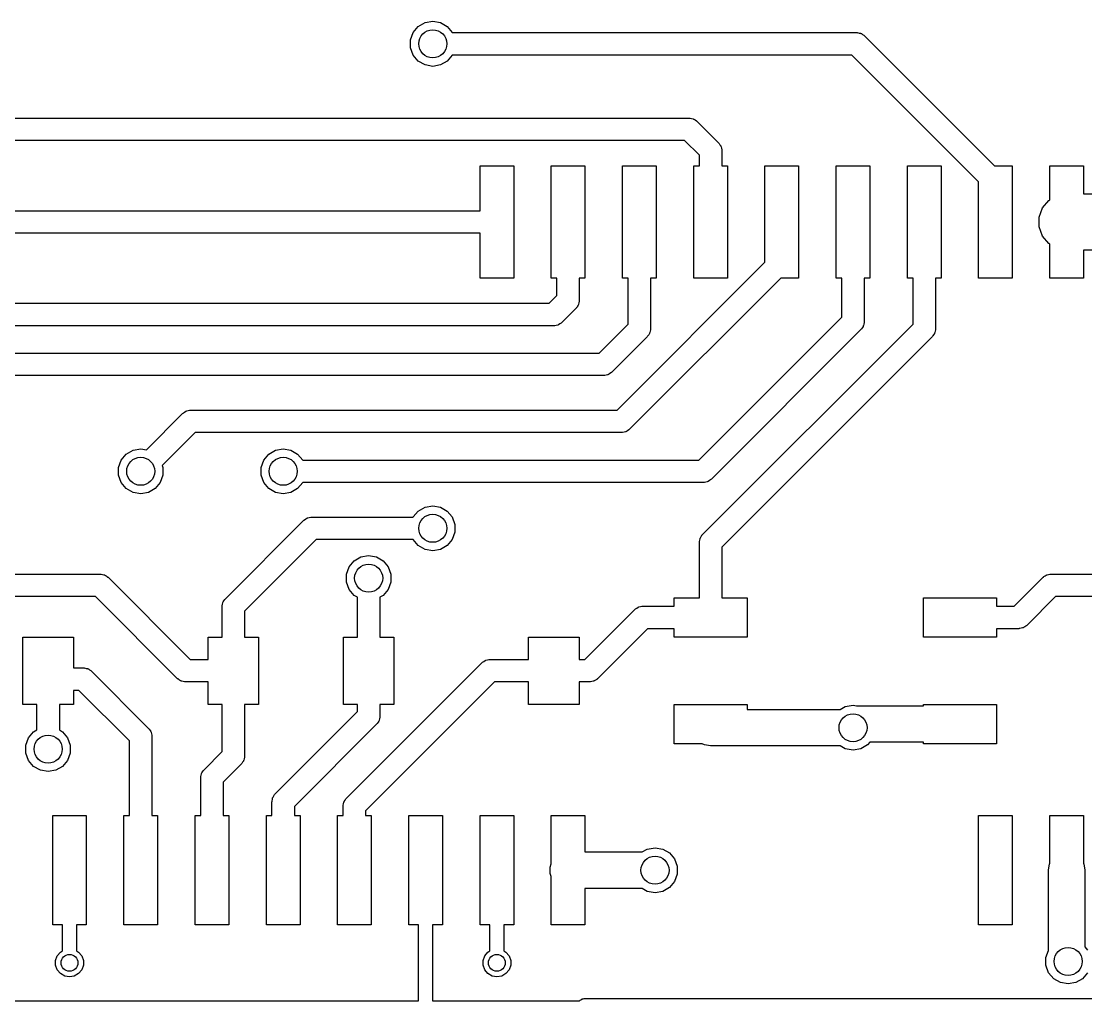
# Model space of a CAD drawing. Extents: x 25 to 125, y -125 to -25.
# Drawn here: x 70.9 to 89.87, y -75.73 to -58.27 of the extents above; entities that cross this region are included whole.
import ezdxf

# ---------------------------------------------------------------- set-up
doc = ezdxf.new("R2010")
doc.units = 0
doc.header["$MEASUREMENT"] = 0
doc.layers.add('BLACK', color=7, linetype='CONTINUOUS')

msp = doc.modelspace()

# ---------------------------------------------------------------- linework, layer by layer
at = {"layer": 'Black'}
for p, q in [((77.8843, -58.4732), (77.9739, -58.3664)), ((77.9739, -58.3664), (78.0947, -58.2967)), ((78.0947, -58.2967), (78.232, -58.2725)), ((78.232, -58.2725), (78.3693, -58.2967)), ((78.3693, -58.2967), (78.4901, -58.3664)), ((78.4901, -58.3664), (78.5797, -58.4732)), ((77.8366, -58.6043), (77.8843, -58.4732)), ((77.8366, -58.7437), (77.8366, -58.6043)), ((78.5797, -58.4732), (78.58, -58.474)), ((78.58, -58.474), (85.789, -58.474)), ((85.789, -58.474), (85.7977, -58.4755)), ((85.7977, -58.4755), (85.8064, -58.4748)), ((85.8064, -58.4748), (85.8317, -58.4815)), ((85.8317, -58.4815), (85.8574, -58.4861)), ((85.8574, -58.4861), (85.865, -58.4905)), ((85.865, -58.4905), (85.8735, -58.4927)), ((85.8735, -58.4927), (85.8949, -58.5077)), ((85.8949, -58.5077), (85.9176, -58.5208)), ((85.9176, -58.5208), (85.9232, -58.5275)), ((85.9232, -58.5275), (85.9304, -58.5326)), ((85.9304, -58.5326), (88.2478, -60.85)), ((77.8843, -58.8748), (77.8366, -58.7437)), ((77.9739, -58.9816), (77.8843, -58.8748)), ((78.0947, -59.0513), (77.9739, -58.9816)), ((78.4901, -58.9816), (78.3693, -59.0513)), ((78.5797, -58.8748), (78.4901, -58.9816)), ((78.58, -58.874), (78.5797, -58.8748)), ((85.7062, -58.874), (78.58, -58.874)), ((87.965, -61.1328), (85.7062, -58.874)), ((78.232, -59.0755), (78.0947, -59.0513)), ((78.3693, -59.0513), (78.232, -59.0755)), ((52.959, -59.998), (82.804, -59.998)), ((82.804, -59.998), (82.8127, -59.9995)), ((82.8127, -59.9995), (82.8214, -59.9988)), ((82.8214, -59.9988), (82.8467, -60.0055)), ((82.8467, -60.0055), (82.8724, -60.0101)), ((82.8724, -60.0101), (82.88, -60.0145)), ((82.88, -60.0145), (82.8885, -60.0167)), ((82.8885, -60.0167), (82.9099, -60.0317)), ((82.9099, -60.0317), (82.9326, -60.0448)), ((82.9326, -60.0448), (82.9382, -60.0515)), ((82.9382, -60.0515), (82.9454, -60.0566)), ((82.9454, -60.0566), (83.3264, -60.4376)), ((82.7212, -60.398), (53.0418, -60.398)), ((82.985, -60.6618), (82.7212, -60.398)), ((83.3264, -60.4376), (83.3315, -60.4448)), ((83.3315, -60.4448), (83.3382, -60.4504)), ((83.3382, -60.4504), (83.3513, -60.4731)), ((83.3513, -60.4731), (83.3663, -60.4945)), ((83.3663, -60.4945), (83.3685, -60.503)), ((83.3685, -60.503), (83.3729, -60.5106)), ((83.3729, -60.5106), (83.3775, -60.5363)), ((83.3775, -60.5363), (83.3842, -60.5616)), ((82.985, -60.85), (82.985, -60.6618)), ((83.3842, -60.5616), (83.3835, -60.5703)), ((83.3835, -60.5703), (83.385, -60.579)), ((83.385, -60.579), (83.385, -60.85)), ((79.075, -61.649), (79.075, -60.85)), ((79.075, -60.85), (79.675, -60.85)), ((79.675, -60.85), (79.675, -62.85)), ((80.345, -62.85), (80.345, -60.85)), ((80.345, -60.85), (80.945, -60.85)), ((80.945, -60.85), (80.945, -62.85)), ((81.615, -62.85), (81.615, -60.85)), ((81.615, -60.85), (82.215, -60.85)), ((82.215, -60.85), (82.215, -62.85)), ((82.885, -62.85), (82.885, -60.85)), ((82.885, -60.85), (82.985, -60.85)), ((83.385, -60.85), (83.485, -60.85)), ((83.485, -60.85), (83.485, -62.85)), ((84.155, -62.5672), (84.155, -60.85)), ((84.155, -60.85), (84.755, -60.85)), ((84.755, -60.85), (84.755, -62.85)), ((85.425, -62.85), (85.425, -60.85)), ((85.425, -60.85), (86.025, -60.85)), ((86.025, -60.85), (86.025, -62.85)), ((86.695, -62.85), (86.695, -60.85)), ((86.695, -60.85), (87.295, -60.85)), ((87.295, -60.85), (87.295, -62.85)), ((88.2478, -60.85), (88.565, -60.85)), ((88.565, -60.85), (88.565, -62.85)), ((89.235, -61.4546), (89.235, -60.85)), ((89.235, -60.85), (89.835, -60.85)), ((89.835, -60.85), (89.835, -61.35)), ((87.965, -62.85), (87.965, -61.1328)), ((89.102, -61.6), (89.2136, -61.467)), ((89.2136, -61.467), (89.235, -61.4546)), ((89.835, -61.35), (90.6279, -61.35)), ((54.323, -61.649), (79.075, -61.649)), ((89.0426, -61.7632), (89.102, -61.6)), ((89.0426, -61.9368), (89.0426, -61.7632)), ((79.075, -62.049), (54.323, -62.049)), ((79.075, -62.85), (79.075, -62.049)), ((89.102, -62.1), (89.0426, -61.9368)), ((89.2136, -62.233), (89.102, -62.1)), ((89.235, -62.2454), (89.2136, -62.233)), ((89.235, -62.85), (89.235, -62.2454)), ((90.835, -62.35), (89.835, -62.35)), ((89.835, -62.35), (89.835, -62.85)), ((81.5172, -65.205), (84.155, -62.5672)), ((79.675, -62.85), (79.075, -62.85)), ((80.445, -62.85), (80.345, -62.85)), ((80.445, -63.1632), (80.445, -62.85)), ((80.945, -62.85), (80.845, -62.85)), ((80.845, -62.85), (80.845, -63.246)), ((81.715, -62.85), (81.615, -62.85)), ((81.715, -63.6712), (81.715, -62.85)), ((84.4378, -62.85), (81.7414, -65.5464)), ((82.215, -62.85), (82.115, -62.85)), ((82.115, -62.85), (82.115, -63.754)), ((83.485, -62.85), (82.885, -62.85)), ((84.755, -62.85), (84.4378, -62.85)), ((85.525, -62.85), (85.425, -62.85)), ((85.525, -63.5442), (85.525, -62.85)), ((86.025, -62.85), (85.925, -62.85)), ((85.925, -62.85), (85.925, -63.627)), ((86.795, -62.85), (86.695, -62.85)), ((86.795, -63.6712), (86.795, -62.85)), ((87.295, -62.85), (87.195, -62.85)), ((87.195, -62.85), (87.195, -63.754)), ((88.565, -62.85), (87.965, -62.85)), ((89.835, -62.85), (89.235, -62.85)), ((80.3082, -63.3), (80.445, -63.1632)), ((56.825, -63.3), (80.3082, -63.3)), ((80.7915, -63.3802), (80.7864, -63.3874)), ((80.7982, -63.3746), (80.7915, -63.3802)), ((80.8113, -63.3519), (80.7982, -63.3746)), ((80.8263, -63.3305), (80.8113, -63.3519)), ((80.8285, -63.322), (80.8263, -63.3305)), ((80.8329, -63.3144), (80.8285, -63.322)), ((80.8375, -63.2887), (80.8329, -63.3144)), ((80.8442, -63.2634), (80.8375, -63.2887)), ((80.845, -63.246), (80.8435, -63.2547)), ((80.8435, -63.2547), (80.8442, -63.2634)), ((80.7864, -63.3874), (80.5324, -63.6414)), ((82.9752, -66.094), (85.525, -63.5442)), ((80.391, -63.7), (56.825, -63.7)), ((80.3997, -63.6985), (80.391, -63.7)), ((80.4084, -63.6992), (80.3997, -63.6985)), ((80.4337, -63.6925), (80.4084, -63.6992)), ((80.4594, -63.6879), (80.4337, -63.6925)), ((80.467, -63.6835), (80.4594, -63.6879)), ((80.4755, -63.6813), (80.467, -63.6835)), ((80.4969, -63.6663), (80.4755, -63.6813)), ((80.5196, -63.6532), (80.4969, -63.6663)), ((80.5252, -63.6465), (80.5196, -63.6532)), ((80.5324, -63.6414), (80.5252, -63.6465)), ((81.1972, -64.189), (81.715, -63.6712)), ((82.115, -63.754), (82.1135, -63.7627)), ((82.1135, -63.7627), (82.1142, -63.7714)), ((83.0436, -67.4226), (86.795, -63.6712)), ((85.8715, -63.7612), (85.8664, -63.7684)), ((85.8782, -63.7556), (85.8715, -63.7612)), ((85.8913, -63.7329), (85.8782, -63.7556)), ((85.9063, -63.7115), (85.8913, -63.7329)), ((85.9085, -63.703), (85.9063, -63.7115)), ((85.9129, -63.6954), (85.9085, -63.703)), ((85.9175, -63.6697), (85.9129, -63.6954)), ((85.9242, -63.6444), (85.9175, -63.6697)), ((85.925, -63.627), (85.9235, -63.6357)), ((85.9235, -63.6357), (85.9242, -63.6444)), ((87.195, -63.754), (87.1935, -63.7627)), ((87.1935, -63.7627), (87.1942, -63.7714)), ((82.0564, -63.8954), (81.4214, -64.5304)), ((82.0615, -63.8882), (82.0564, -63.8954)), ((82.0682, -63.8826), (82.0615, -63.8882)), ((82.0813, -63.8599), (82.0682, -63.8826)), ((82.0963, -63.8385), (82.0813, -63.8599)), ((82.0985, -63.83), (82.0963, -63.8385)), ((82.1029, -63.8224), (82.0985, -63.83)), ((82.1075, -63.7967), (82.1029, -63.8224)), ((82.1142, -63.7714), (82.1075, -63.7967)), ((85.8664, -63.7684), (83.1994, -66.4354)), ((87.1364, -63.8954), (83.385, -67.6468)), ((87.1415, -63.8882), (87.1364, -63.8954)), ((87.1482, -63.8826), (87.1415, -63.8882)), ((87.1613, -63.8599), (87.1482, -63.8826)), ((87.1763, -63.8385), (87.1613, -63.8599)), ((87.1785, -63.83), (87.1763, -63.8385)), ((87.1829, -63.8224), (87.1785, -63.83)), ((87.1875, -63.7967), (87.1829, -63.8224)), ((87.1942, -63.7714), (87.1875, -63.7967)), ((66.294, -64.189), (81.1972, -64.189)), ((81.28, -64.589), (66.3768, -64.589)), ((81.2887, -64.5875), (81.28, -64.589)), ((81.2974, -64.5882), (81.2887, -64.5875)), ((81.3227, -64.5815), (81.2974, -64.5882)), ((81.3484, -64.5769), (81.3227, -64.5815)), ((81.356, -64.5725), (81.3484, -64.5769)), ((81.3645, -64.5703), (81.356, -64.5725)), ((81.3859, -64.5553), (81.3645, -64.5703)), ((81.4086, -64.5422), (81.3859, -64.5553)), ((81.4142, -64.5355), (81.4086, -64.5422)), ((81.4214, -64.5304), (81.4142, -64.5355)), ((73.1259, -65.9103), (73.7726, -65.2636)), ((73.7726, -65.2636), (73.7798, -65.2585)), ((73.7798, -65.2585), (73.7854, -65.2518)), ((73.7854, -65.2518), (73.8081, -65.2387)), ((73.8081, -65.2387), (73.8295, -65.2237)), ((73.8295, -65.2237), (73.838, -65.2215)), ((73.838, -65.2215), (73.8456, -65.2171)), ((73.8456, -65.2171), (73.8713, -65.2125)), ((73.8713, -65.2125), (73.8966, -65.2058)), ((73.8966, -65.2058), (73.9053, -65.2065)), ((73.9053, -65.2065), (73.914, -65.205)), ((73.914, -65.205), (81.5172, -65.205)), ((73.9968, -65.605), (73.409, -66.1929)), ((81.6, -65.605), (73.9968, -65.605)), ((81.6087, -65.6035), (81.6, -65.605)), ((81.6174, -65.6042), (81.6087, -65.6035)), ((81.6427, -65.5975), (81.6174, -65.6042)), ((81.6684, -65.5929), (81.6427, -65.5975)), ((81.676, -65.5885), (81.6684, -65.5929)), ((81.6845, -65.5863), (81.676, -65.5885)), ((81.7059, -65.5713), (81.6845, -65.5863)), ((81.7286, -65.5582), (81.7059, -65.5713)), ((81.7342, -65.5515), (81.7286, -65.5582)), ((81.7414, -65.5464), (81.7342, -65.5515)), ((72.6773, -66.0932), (72.7669, -65.9864)), ((72.7669, -65.9864), (72.8877, -65.9167)), ((72.8877, -65.9167), (73.025, -65.8925)), ((73.025, -65.8925), (73.1259, -65.9103)), ((75.2173, -66.0932), (75.3069, -65.9864)), ((75.3069, -65.9864), (75.4277, -65.9167)), ((75.4277, -65.9167), (75.565, -65.8925)), ((75.565, -65.8925), (75.7023, -65.9167)), ((75.7023, -65.9167), (75.8231, -65.9864)), ((75.8231, -65.9864), (75.9127, -66.0932)), ((72.6296, -66.2243), (72.6773, -66.0932)), ((72.6296, -66.3637), (72.6296, -66.2243)), ((73.409, -66.1929), (73.4204, -66.2243)), ((73.4204, -66.2243), (73.4204, -66.3637)), ((75.1696, -66.2243), (75.2173, -66.0932)), ((75.1696, -66.3637), (75.1696, -66.2243)), ((75.9127, -66.0932), (75.913, -66.094)), ((75.913, -66.094), (82.9752, -66.094)), ((72.6773, -66.4948), (72.6296, -66.3637)), ((73.4204, -66.3637), (73.3727, -66.4948)), ((75.2173, -66.4948), (75.1696, -66.3637)), ((72.7669, -66.6016), (72.6773, -66.4948)), ((72.8877, -66.6713), (72.7669, -66.6016)), ((73.2831, -66.6016), (73.1623, -66.6713)), ((73.3727, -66.4948), (73.2831, -66.6016)), ((75.3069, -66.6016), (75.2173, -66.4948)), ((75.4277, -66.6713), (75.3069, -66.6016)), ((75.8231, -66.6016), (75.7023, -66.6713)), ((75.9127, -66.4948), (75.8231, -66.6016)), ((75.913, -66.494), (75.9127, -66.4948)), ((83.058, -66.494), (75.913, -66.494)), ((83.0667, -66.4925), (83.058, -66.494)), ((83.0754, -66.4932), (83.0667, -66.4925)), ((83.1007, -66.4865), (83.0754, -66.4932)), ((83.1264, -66.4819), (83.1007, -66.4865)), ((83.134, -66.4775), (83.1264, -66.4819)), ((83.1425, -66.4753), (83.134, -66.4775)), ((83.1639, -66.4603), (83.1425, -66.4753)), ((83.1866, -66.4472), (83.1639, -66.4603)), ((83.1922, -66.4405), (83.1866, -66.4472)), ((83.1994, -66.4354), (83.1922, -66.4405)), ((73.025, -66.6955), (72.8877, -66.6713)), ((73.1623, -66.6713), (73.025, -66.6955)), ((75.565, -66.6955), (75.4277, -66.6713)), ((75.7023, -66.6713), (75.565, -66.6955)), ((77.9739, -67.0024), (78.0947, -66.9327)), ((78.0947, -66.9327), (78.232, -66.9085)), ((78.232, -66.9085), (78.3693, -66.9327)), ((78.3693, -66.9327), (78.4901, -67.0024)), ((74.5336, -68.5666), (75.9316, -67.1686)), ((75.9316, -67.1686), (75.9388, -67.1635)), ((75.9388, -67.1635), (75.9444, -67.1568)), ((75.9444, -67.1568), (75.9671, -67.1437)), ((75.9671, -67.1437), (75.9885, -67.1287)), ((75.9885, -67.1287), (75.997, -67.1265)), ((75.997, -67.1265), (76.0046, -67.1221)), ((76.0046, -67.1221), (76.0303, -67.1175)), ((76.0303, -67.1175), (76.0556, -67.1108)), ((76.0556, -67.1108), (76.0643, -67.1115)), ((76.0643, -67.1115), (76.073, -67.11)), ((76.073, -67.11), (77.884, -67.11)), ((77.884, -67.11), (77.8843, -67.1092)), ((77.8843, -67.1092), (77.9739, -67.0024)), ((78.4901, -67.0024), (78.5797, -67.1092)), ((78.5797, -67.1092), (78.6274, -67.2403)), ((78.6274, -67.2403), (78.6274, -67.3797)), ((76.1558, -67.51), (74.875, -68.7908)), ((77.884, -67.51), (76.1558, -67.51)), ((77.8843, -67.5108), (77.884, -67.51)), ((77.9739, -67.6176), (77.8843, -67.5108)), ((78.5797, -67.5108), (78.4901, -67.6176)), ((78.6274, -67.3797), (78.5797, -67.5108)), ((82.985, -67.564), (82.9865, -67.5553)), ((82.9858, -67.5466), (82.9925, -67.5213)), ((82.9865, -67.5553), (82.9858, -67.5466)), ((82.9925, -67.5213), (82.9971, -67.4956)), ((82.9971, -67.4956), (83.0015, -67.488)), ((83.0015, -67.488), (83.0037, -67.4795)), ((83.0037, -67.4795), (83.0187, -67.4581)), ((83.0187, -67.4581), (83.0318, -67.4354)), ((83.0318, -67.4354), (83.0385, -67.4298)), ((83.0385, -67.4298), (83.0436, -67.4226)), ((78.0947, -67.6873), (77.9739, -67.6176)), ((78.232, -67.7115), (78.0947, -67.6873)), ((78.3693, -67.6873), (78.232, -67.7115)), ((78.4901, -67.6176), (78.3693, -67.6873)), ((82.985, -68.55), (82.985, -67.564)), ((83.385, -67.6468), (83.385, -68.55)), ((76.7413, -67.9982), (76.8309, -67.8914)), ((76.8309, -67.8914), (76.9517, -67.8217)), ((76.9517, -67.8217), (77.089, -67.7975)), ((77.089, -67.7975), (77.2263, -67.8217)), ((77.2263, -67.8217), (77.3471, -67.8914)), ((77.3471, -67.8914), (77.4367, -67.9982)), ((70.204, -68.126), (72.301, -68.126)), ((72.301, -68.126), (72.3097, -68.1275)), ((72.3097, -68.1275), (72.3184, -68.1268)), ((72.3184, -68.1268), (72.3437, -68.1335)), ((76.6936, -68.1293), (76.7413, -67.9982)), ((76.6936, -68.2687), (76.6936, -68.1293)), ((77.4367, -67.9982), (77.4844, -68.1293)), ((77.4844, -68.1293), (77.4844, -68.2687)), ((89.2113, -68.1335), (89.2366, -68.1268)), ((89.2366, -68.1268), (89.2453, -68.1275)), ((89.2453, -68.1275), (89.254, -68.126)), ((89.254, -68.126), (91.351, -68.126)), ((72.3437, -68.1335), (72.3694, -68.1381)), ((72.3694, -68.1381), (72.377, -68.1425)), ((72.377, -68.1425), (72.3855, -68.1447)), ((72.3855, -68.1447), (72.4069, -68.1597)), ((72.4069, -68.1597), (72.4296, -68.1728)), ((72.4296, -68.1728), (72.4352, -68.1795)), ((72.4352, -68.1795), (72.4424, -68.1846)), ((72.4424, -68.1846), (73.9078, -69.65)), ((76.7413, -68.3998), (76.6936, -68.2687)), ((77.4844, -68.2687), (77.4367, -68.3998)), ((88.5972, -68.7), (89.1126, -68.1846)), ((89.1126, -68.1846), (89.1198, -68.1795)), ((89.1198, -68.1795), (89.1254, -68.1728)), ((89.1254, -68.1728), (89.1481, -68.1597)), ((89.1481, -68.1597), (89.1695, -68.1447)), ((89.1695, -68.1447), (89.178, -68.1425)), ((89.178, -68.1425), (89.1856, -68.1381)), ((89.1856, -68.1381), (89.2113, -68.1335)), ((76.8309, -68.5066), (76.7413, -68.3998)), ((76.89, -68.5407), (76.8309, -68.5066)), ((77.3471, -68.5066), (77.29, -68.5396)), ((77.4367, -68.3998), (77.3471, -68.5066)), ((72.2182, -68.526), (70.2868, -68.526)), ((73.6836, -69.9914), (72.2182, -68.526)), ((74.475, -68.708), (74.4765, -68.6993)), ((74.4758, -68.6906), (74.4825, -68.6653)), ((74.4765, -68.6993), (74.4758, -68.6906)), ((74.4825, -68.6653), (74.4871, -68.6396)), ((74.4871, -68.6396), (74.4915, -68.632)), ((74.4915, -68.632), (74.4937, -68.6235)), ((74.4937, -68.6235), (74.5087, -68.6021)), ((74.5087, -68.6021), (74.5218, -68.5794)), ((74.5218, -68.5794), (74.5285, -68.5738)), ((74.5285, -68.5738), (74.5336, -68.5666)), ((76.89, -69.25), (76.89, -68.5407)), ((77.29, -68.5396), (77.29, -69.25)), ((81.9673, -68.7015), (81.976, -68.7)), ((81.976, -68.7), (82.535, -68.7)), ((82.535, -68.7), (82.535, -68.55)), ((82.535, -68.55), (82.985, -68.55)), ((83.385, -68.55), (83.835, -68.55)), ((83.835, -68.55), (83.835, -69.25)), ((86.98, -69.25), (86.98, -68.55)), ((86.98, -68.55), (88.28, -68.55)), ((88.28, -68.55), (88.28, -68.7)), ((88.28, -68.7), (88.5972, -68.7)), ((89.3368, -68.526), (88.8214, -69.0414)), ((91.2682, -68.526), (89.3368, -68.526)), ((74.475, -69.25), (74.475, -68.708)), ((74.875, -68.7908), (74.875, -69.25)), ((80.9432, -69.65), (81.8346, -68.7586)), ((81.8346, -68.7586), (81.8418, -68.7535)), ((81.8418, -68.7535), (81.8474, -68.7468)), ((81.8474, -68.7468), (81.8701, -68.7337)), ((81.8701, -68.7337), (81.8915, -68.7187)), ((81.8915, -68.7187), (81.9, -68.7165)), ((81.9, -68.7165), (81.9076, -68.7121)), ((81.9076, -68.7121), (81.9333, -68.7075)), ((81.9333, -68.7075), (81.9586, -68.7008)), ((81.9586, -68.7008), (81.9673, -68.7015)), ((88.7859, -69.0663), (88.7645, -69.0813)), ((88.8086, -69.0532), (88.7859, -69.0663)), ((88.8142, -69.0465), (88.8086, -69.0532)), ((88.8214, -69.0414), (88.8142, -69.0465)), ((70.925, -70.45), (70.925, -69.25)), ((70.925, -69.25), (71.825, -69.25)), ((71.825, -69.25), (71.825, -69.8)), ((74.225, -69.65), (74.225, -69.25)), ((74.225, -69.25), (74.475, -69.25)), ((74.875, -69.25), (75.125, -69.25)), ((75.125, -69.25), (75.125, -70.45)), ((76.64, -70.45), (76.64, -69.25)), ((76.64, -69.25), (76.89, -69.25)), ((77.29, -69.25), (77.54, -69.25)), ((77.54, -69.25), (77.54, -70.45)), ((79.94, -69.65), (79.94, -69.25)), ((79.94, -69.25), (80.84, -69.25)), ((80.84, -69.25), (80.84, -69.65)), ((82.0588, -69.1), (81.1674, -69.9914)), ((82.535, -69.1), (82.0588, -69.1)), ((82.535, -69.25), (82.535, -69.1)), ((83.835, -69.25), (82.535, -69.25)), ((88.28, -69.25), (86.98, -69.25)), ((88.68, -69.1), (88.28, -69.1)), ((88.28, -69.1), (88.28, -69.25)), ((88.6887, -69.0985), (88.68, -69.1)), ((88.6974, -69.0992), (88.6887, -69.0985)), ((88.7227, -69.0925), (88.6974, -69.0992)), ((88.7484, -69.0879), (88.7227, -69.0925)), ((88.756, -69.0835), (88.7484, -69.0879)), ((88.7645, -69.0813), (88.756, -69.0835)), ((71.825, -69.8), (72.0066, -69.8)), ((72.0066, -69.8), (72.0153, -69.8015)), ((72.0153, -69.8015), (72.024, -69.8008)), ((72.024, -69.8008), (72.0493, -69.8075)), ((72.0493, -69.8075), (72.075, -69.8121)), ((72.075, -69.8121), (72.0826, -69.8165)), ((72.0826, -69.8165), (72.0911, -69.8187)), ((72.0911, -69.8187), (72.1125, -69.8337)), ((72.1125, -69.8337), (72.1352, -69.8468)), ((73.9078, -69.65), (74.225, -69.65)), ((76.6936, -72.1216), (79.1066, -69.7086)), ((79.1066, -69.7086), (79.1138, -69.7035)), ((79.1138, -69.7035), (79.1194, -69.6968)), ((79.1194, -69.6968), (79.1421, -69.6837)), ((79.1421, -69.6837), (79.1635, -69.6687)), ((79.1635, -69.6687), (79.172, -69.6665)), ((79.172, -69.6665), (79.1796, -69.6621)), ((79.1796, -69.6621), (79.2053, -69.6575)), ((79.2053, -69.6575), (79.2306, -69.6508)), ((79.2306, -69.6508), (79.2393, -69.6515)), ((79.2393, -69.6515), (79.248, -69.65)), ((79.248, -69.65), (79.94, -69.65)), ((80.84, -69.65), (80.9432, -69.65)), ((72.1352, -69.8468), (72.1408, -69.8535)), ((72.1408, -69.8535), (72.148, -69.8586)), ((72.148, -69.8586), (73.1664, -70.877)), ((73.6908, -69.9965), (73.6836, -69.9914)), ((73.6964, -70.0032), (73.6908, -69.9965)), ((73.7191, -70.0163), (73.6964, -70.0032)), ((73.7405, -70.0313), (73.7191, -70.0163)), ((81.1319, -70.0163), (81.1105, -70.0313)), ((81.1546, -70.0032), (81.1319, -70.0163)), ((81.1602, -69.9965), (81.1546, -70.0032)), ((81.1674, -69.9914), (81.1602, -69.9965)), ((71.9238, -70.2), (71.825, -70.2)), ((71.825, -70.2), (71.825, -70.45)), ((72.825, -71.1012), (71.9238, -70.2)), ((73.749, -70.0335), (73.7405, -70.0313)), ((73.7566, -70.0379), (73.749, -70.0335)), ((73.7823, -70.0425), (73.7566, -70.0379)), ((73.8076, -70.0492), (73.7823, -70.0425)), ((73.8163, -70.0485), (73.8076, -70.0492)), ((73.825, -70.05), (73.8163, -70.0485)), ((74.225, -70.05), (73.825, -70.05)), ((74.225, -70.45), (74.225, -70.05)), ((79.3308, -70.05), (77.035, -72.3458)), ((79.94, -70.05), (79.3308, -70.05)), ((79.94, -70.45), (79.94, -70.05)), ((81.026, -70.05), (80.84, -70.05)), ((80.84, -70.05), (80.84, -70.45)), ((81.0347, -70.0485), (81.026, -70.05)), ((81.0434, -70.0492), (81.0347, -70.0485)), ((81.0687, -70.0425), (81.0434, -70.0492)), ((81.0944, -70.0379), (81.0687, -70.0425)), ((81.102, -70.0335), (81.0944, -70.0379)), ((81.1105, -70.0313), (81.102, -70.0335)), ((71.174, -70.45), (70.925, -70.45)), ((71.174, -70.9059), (71.174, -70.45)), ((71.825, -70.45), (71.574, -70.45)), ((71.574, -70.45), (71.574, -70.9059)), ((74.475, -70.45), (74.225, -70.45)), ((74.475, -71.2922), (74.475, -70.45)), ((75.125, -70.45), (74.875, -70.45)), ((74.875, -70.45), (74.875, -71.375)), ((75.4236, -72.0454), (76.89, -70.579)), ((76.89, -70.45), (76.64, -70.45)), ((76.89, -70.579), (76.89, -70.45)), ((77.54, -70.45), (77.29, -70.45)), ((77.29, -70.45), (77.29, -70.6618)), ((80.84, -70.45), (79.94, -70.45)), ((82.535, -71.15), (82.535, -70.45)), ((82.535, -70.45), (83.835, -70.45)), ((83.835, -70.45), (83.835, -70.541)), ((83.835, -70.541), (85.4971, -70.541)), ((85.4971, -70.541), (85.5877, -70.4887)), ((85.5877, -70.4887), (85.725, -70.4645)), ((85.725, -70.4645), (85.7879, -70.4756)), ((85.7879, -70.4756), (85.791, -70.475)), ((85.791, -70.475), (86.98, -70.475)), ((86.98, -70.475), (86.98, -70.45)), ((86.98, -70.45), (88.28, -70.45)), ((88.28, -70.45), (88.28, -71.15)), ((77.2563, -70.7677), (77.2432, -70.7904)), ((77.2713, -70.7463), (77.2563, -70.7677)), ((77.2735, -70.7378), (77.2713, -70.7463)), ((77.2779, -70.7302), (77.2735, -70.7378)), ((77.2825, -70.7045), (77.2779, -70.7302)), ((77.2892, -70.6792), (77.2825, -70.7045)), ((77.29, -70.6618), (77.2885, -70.6705)), ((77.2885, -70.6705), (77.2892, -70.6792)), ((71.0263, -71.0462), (71.1159, -70.9394)), ((71.1159, -70.9394), (71.174, -70.9059)), ((71.574, -70.9059), (71.6321, -70.9394)), ((71.6321, -70.9394), (71.7217, -71.0462)), ((73.1664, -70.877), (73.1715, -70.8842)), ((73.1715, -70.8842), (73.1782, -70.8898)), ((73.1782, -70.8898), (73.1913, -70.9125)), ((73.1913, -70.9125), (73.2063, -70.9339)), ((73.2063, -70.9339), (73.2085, -70.9424)), ((73.2085, -70.9424), (73.2129, -70.95)), ((73.2129, -70.95), (73.2175, -70.9757)), ((73.2175, -70.9757), (73.2242, -71.001)), ((77.2314, -70.8032), (75.765, -72.2696)), ((77.2365, -70.796), (77.2314, -70.8032)), ((77.2432, -70.7904), (77.2365, -70.796)), ((70.9786, -71.1773), (71.0263, -71.0462)), ((71.7217, -71.0462), (71.7694, -71.1773)), ((72.825, -72.43), (72.825, -71.1012)), ((73.2242, -71.001), (73.2235, -71.0097)), ((73.2235, -71.0097), (73.225, -71.0184)), ((73.225, -71.0184), (73.225, -72.43)), ((83.0368, -71.15), (82.535, -71.15)), ((83.0738, -71.1714), (83.0368, -71.15)), ((86.0239, -71.125), (85.9831, -71.1736)), ((86.98, -71.125), (86.0239, -71.125)), ((86.98, -71.15), (86.98, -71.125)), ((88.28, -71.15), (86.98, -71.15)), ((70.9786, -71.3167), (70.9786, -71.1773)), ((71.0263, -71.4478), (70.9786, -71.3167)), ((71.7694, -71.3167), (71.7217, -71.4478)), ((71.7694, -71.1773), (71.7694, -71.3167)), ((74.1536, -71.6136), (74.475, -71.2922)), ((83.185, -71.191), (83.0738, -71.1714)), ((85.4971, -71.191), (83.185, -71.191)), ((85.5877, -71.2433), (85.4971, -71.191)), ((85.725, -71.2675), (85.5877, -71.2433)), ((85.8623, -71.2433), (85.725, -71.2675)), ((85.9831, -71.1736), (85.8623, -71.2433)), ((71.1159, -71.5546), (71.0263, -71.4478)), ((71.7217, -71.4478), (71.6321, -71.5546)), ((74.8164, -71.5164), (74.495, -71.8378)), ((74.8215, -71.5092), (74.8164, -71.5164)), ((74.8282, -71.5036), (74.8215, -71.5092)), ((74.8413, -71.4809), (74.8282, -71.5036)), ((74.8563, -71.4595), (74.8413, -71.4809)), ((74.8585, -71.451), (74.8563, -71.4595)), ((74.8629, -71.4434), (74.8585, -71.451)), ((74.8675, -71.4177), (74.8629, -71.4434)), ((74.8742, -71.3924), (74.8675, -71.4177)), ((74.875, -71.375), (74.8735, -71.3837)), ((74.8735, -71.3837), (74.8742, -71.3924)), ((71.2367, -71.6243), (71.1159, -71.5546)), ((71.374, -71.6485), (71.2367, -71.6243)), ((71.5113, -71.6243), (71.374, -71.6485)), ((71.6321, -71.5546), (71.5113, -71.6243)), ((74.0958, -71.7376), (74.1025, -71.7123)), ((74.1025, -71.7123), (74.1071, -71.6866)), ((74.1071, -71.6866), (74.1115, -71.679)), ((74.1115, -71.679), (74.1137, -71.6705)), ((74.1137, -71.6705), (74.1287, -71.6491)), ((74.1287, -71.6491), (74.1418, -71.6264)), ((74.1418, -71.6264), (74.1485, -71.6208)), ((74.1485, -71.6208), (74.1536, -71.6136)), ((74.095, -71.755), (74.0965, -71.7463)), ((74.095, -72.43), (74.095, -71.755)), ((74.0965, -71.7463), (74.0958, -71.7376)), ((74.495, -71.8378), (74.495, -72.43)), ((75.3771, -72.1184), (75.3815, -72.1108)), ((75.3815, -72.1108), (75.3837, -72.1023)), ((75.3837, -72.1023), (75.3987, -72.0809)), ((75.3987, -72.0809), (75.4118, -72.0582)), ((75.4118, -72.0582), (75.4185, -72.0526)), ((75.4185, -72.0526), (75.4236, -72.0454)), ((75.365, -72.1868), (75.3665, -72.1781)), ((75.365, -72.43), (75.365, -72.1868)), ((75.3658, -72.1694), (75.3725, -72.1441)), ((75.3665, -72.1781), (75.3658, -72.1694)), ((75.3725, -72.1441), (75.3771, -72.1184)), ((75.765, -72.2696), (75.765, -72.43)), ((76.635, -72.263), (76.6365, -72.2543)), ((76.635, -72.43), (76.635, -72.263)), ((76.6358, -72.2456), (76.6425, -72.2203)), ((76.6365, -72.2543), (76.6358, -72.2456)), ((76.6425, -72.2203), (76.6471, -72.1946)), ((76.6471, -72.1946), (76.6515, -72.187)), ((76.6515, -72.187), (76.6537, -72.1785)), ((76.6537, -72.1785), (76.6687, -72.1571)), ((76.6687, -72.1571), (76.6818, -72.1344)), ((76.6818, -72.1344), (76.6885, -72.1288)), ((76.6885, -72.1288), (76.6936, -72.1216)), ((71.455, -74.38), (71.455, -72.43)), ((71.455, -72.43), (72.055, -72.43)), ((72.055, -72.43), (72.055, -74.38)), ((72.725, -74.38), (72.725, -72.43)), ((72.725, -72.43), (72.825, -72.43)), ((73.225, -72.43), (73.325, -72.43)), ((73.325, -72.43), (73.325, -74.38)), ((73.995, -74.38), (73.995, -72.43)), ((73.995, -72.43), (74.095, -72.43)), ((74.495, -72.43), (74.595, -72.43)), ((74.595, -72.43), (74.595, -74.38)), ((75.265, -74.38), (75.265, -72.43)), ((75.265, -72.43), (75.365, -72.43)), ((75.765, -72.43), (75.865, -72.43)), ((75.865, -72.43), (75.865, -74.38)), ((76.535, -74.38), (76.535, -72.43)), ((76.535, -72.43), (76.635, -72.43)), ((77.035, -72.3458), (77.035, -72.43)), ((77.035, -72.43), (77.135, -72.43)), ((77.135, -72.43), (77.135, -74.38)), ((77.805, -74.38), (77.805, -72.43)), ((77.805, -72.43), (78.405, -72.43)), ((78.405, -72.43), (78.405, -74.38)), ((79.075, -74.38), (79.075, -72.43)), ((79.075, -72.43), (79.675, -72.43)), ((79.675, -72.43), (79.675, -74.38)), ((80.345, -73.2934), (80.345, -72.43)), ((80.345, -72.43), (80.945, -72.43)), ((80.945, -72.43), (80.945, -73.08)), ((87.965, -74.38), (87.965, -72.43)), ((87.965, -72.43), (88.565, -72.43)), ((88.565, -72.43), (88.565, -74.38)), ((89.235, -73.2845), (89.235, -72.43)), ((89.235, -72.43), (89.835, -72.43)), ((89.835, -72.43), (89.835, -73.2845)), ((81.9682, -73.08), (82.0571, -73.0287)), ((82.0571, -73.0287), (82.1944, -73.0045)), ((82.1944, -73.0045), (82.3317, -73.0287)), ((82.3317, -73.0287), (82.4525, -73.0984)), ((80.945, -73.08), (81.9682, -73.08)), ((82.4525, -73.0984), (82.5421, -73.2052)), ((82.5421, -73.2052), (82.5898, -73.3363)), ((80.3249, -73.3486), (80.345, -73.2934)), ((80.3249, -73.4614), (80.3249, -73.3486)), ((82.5898, -73.3363), (82.5898, -73.4757)), ((89.21, -73.405), (89.2296, -73.2938)), ((89.21, -74.8382), (89.21, -73.405)), ((89.2296, -73.2938), (89.235, -73.2845)), ((89.835, -73.2845), (89.8404, -73.2938)), ((89.8404, -73.2938), (89.86, -73.405)), ((89.86, -73.405), (89.86, -74.7735)), ((80.345, -73.5166), (80.3249, -73.4614)), ((80.345, -74.38), (80.345, -73.5166)), ((82.5421, -73.6068), (82.4525, -73.7136)), ((82.5898, -73.4757), (82.5421, -73.6068)), ((81.9647, -73.73), (80.945, -73.73)), ((80.945, -73.73), (80.945, -74.38)), ((82.0571, -73.7833), (81.9647, -73.73)), ((82.1944, -73.8075), (82.0571, -73.7833)), ((82.3317, -73.7833), (82.1944, -73.8075)), ((82.4525, -73.7136), (82.3317, -73.7833)), ((71.63, -74.38), (71.455, -74.38)), ((71.63, -74.8438), (71.63, -74.38)), ((72.055, -74.38), (71.88, -74.38)), ((71.88, -74.38), (71.88, -74.8438)), ((73.325, -74.38), (72.725, -74.38)), ((74.595, -74.38), (73.995, -74.38)), ((75.865, -74.38), (75.265, -74.38)), ((77.135, -74.38), (76.535, -74.38)), ((77.98, -74.38), (77.805, -74.38)), ((77.98, -75.732), (77.98, -74.38)), ((78.405, -74.38), (78.23, -74.38)), ((78.23, -74.38), (78.23, -75.732)), ((79.25, -74.38), (79.075, -74.38)), ((79.25, -74.8438), (79.25, -74.38)), ((79.675, -74.38), (79.5, -74.38)), ((79.5, -74.38), (79.5, -74.8438)), ((80.945, -74.38), (80.345, -74.38)), ((88.565, -74.38), (87.965, -74.38)), ((89.86, -74.7735), (89.9081, -74.8308)), ((71.5079, -75.0134), (71.5377, -74.9315)), ((71.5377, -74.9315), (71.5937, -74.8648)), ((71.5937, -74.8648), (71.63, -74.8438)), ((71.88, -74.8438), (71.9163, -74.8648)), ((71.9163, -74.8648), (71.9723, -74.9315)), ((71.9723, -74.9315), (72.0021, -75.0134)), ((79.1279, -75.0134), (79.1577, -74.9315)), ((79.1577, -74.9315), (79.2137, -74.8648)), ((79.2137, -74.8648), (79.25, -74.8438)), ((79.5, -74.8438), (79.5363, -74.8648)), ((79.5363, -74.8648), (79.5923, -74.9315)), ((79.5923, -74.9315), (79.6221, -75.0134)), ((89.165, -74.9619), (89.21, -74.8382)), ((89.165, -75.1013), (89.165, -74.9619)), ((71.5079, -75.1006), (71.5079, -75.0134)), ((71.5377, -75.1825), (71.5079, -75.1006)), ((72.0021, -75.1006), (71.9723, -75.1825)), ((72.0021, -75.0134), (72.0021, -75.1006)), ((79.1279, -75.1006), (79.1279, -75.0134)), ((79.1577, -75.1825), (79.1279, -75.1006)), ((79.6221, -75.1006), (79.5923, -75.1825)), ((79.6221, -75.0134), (79.6221, -75.1006)), ((89.2127, -75.2324), (89.165, -75.1013)), ((71.5937, -75.2492), (71.5377, -75.1825)), ((71.6692, -75.2928), (71.5937, -75.2492)), ((71.755, -75.308), (71.6692, -75.2928)), ((71.8408, -75.2928), (71.755, -75.308)), ((71.9163, -75.2492), (71.8408, -75.2928)), ((71.9723, -75.1825), (71.9163, -75.2492)), ((79.2137, -75.2492), (79.1577, -75.1825)), ((79.2892, -75.2928), (79.2137, -75.2492)), ((79.375, -75.308), (79.2892, -75.2928)), ((79.4608, -75.2928), (79.375, -75.308)), ((79.5363, -75.2492), (79.4608, -75.2928)), ((79.5923, -75.1825), (79.5363, -75.2492)), ((89.3023, -75.3392), (89.2127, -75.2324)), ((89.4231, -75.4089), (89.3023, -75.3392)), ((89.8185, -75.3392), (89.6977, -75.4089)), ((89.9081, -75.2324), (89.8185, -75.3392)), ((89.5604, -75.4331), (89.4231, -75.4089)), ((89.6977, -75.4089), (89.5604, -75.4331)), ((80.8597, -75.7232), (80.8738, -75.7151)), ((80.8738, -75.7151), (80.8872, -75.7057)), ((80.8872, -75.7057), (80.8925, -75.7043)), ((80.8925, -75.7043), (80.8973, -75.7015)), ((80.8973, -75.7015), (80.9133, -75.6987)), ((80.9133, -75.6987), (80.9291, -75.6945)), ((80.9291, -75.6945), (80.9346, -75.695)), ((80.9346, -75.695), (80.94, -75.694)), ((80.94, -75.694), (97.03, -75.694)), ((59.1776, -75.732), (77.98, -75.732)), ((78.23, -75.732), (80.8502, -75.732)), ((80.8502, -75.732), (80.8516, -75.7306)), ((80.8516, -75.7306), (80.8561, -75.7275)), ((80.8561, -75.7275), (80.8597, -75.7232))]:
    msp.add_line(p, q, dxfattribs=at)
for centre, radius in [((78.232, -58.674), 0.25), ((73.025, -66.294), 0.25), ((75.565, -66.294), 0.25), ((78.232, -67.31), 0.25), ((77.089, -68.199), 0.25), ((85.725, -70.866), 0.25), ((71.374, -71.247), 0.25), ((82.1944, -73.406), 0.25), ((71.755, -75.057), 0.15), ((79.375, -75.057), 0.15), ((89.5604, -75.0316), 0.25)]:
    msp.add_circle(centre, radius, dxfattribs=at)

doc.saveas('drawing.dxf')
